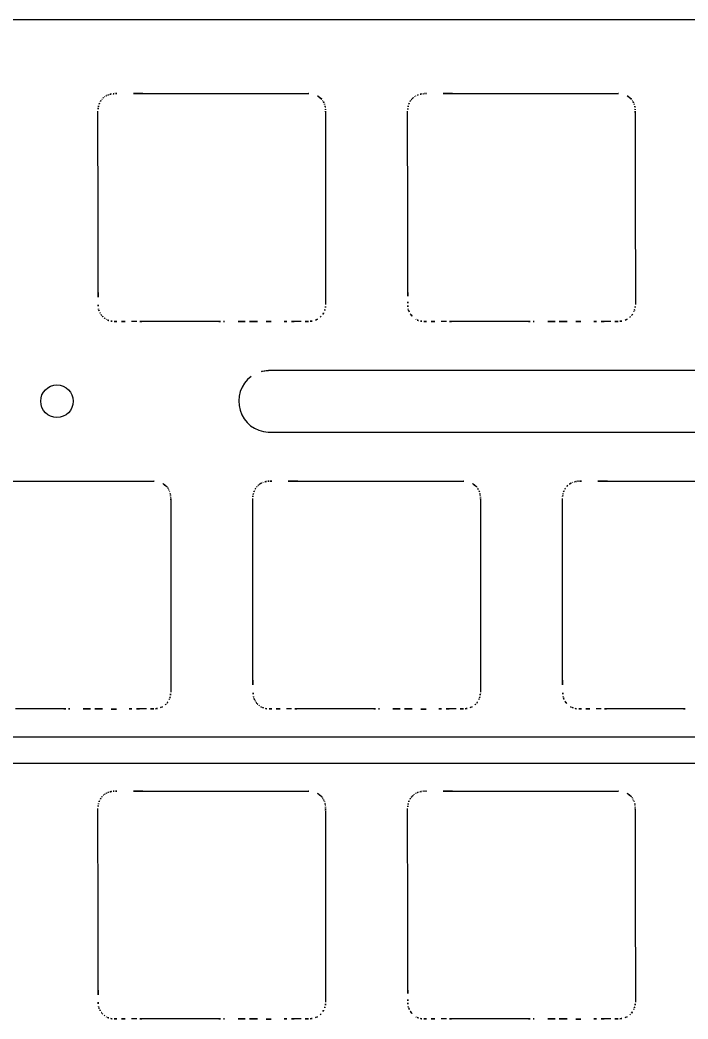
# Model space of a CAD drawing. Header units: millimetres. Extents: x 1963163760 to 1963164260, y 1135949646 to 1135950337.
# Drawn here: x 1963163989.2 to 1963164030.3, y 1135949712.3 to 1135949773.6 of the extents above; entities that cross this region are included whole.
import ezdxf

# ---------------------------------------------------------------- set-up
doc = ezdxf.new("R2010")
doc.units = ezdxf.units.MM

msp = doc.modelspace()

# ---------------------------------------------------------------- linework, layer by layer
for p, q in [((1963164015.827855, 1135949773.645921), (1963163985.803136, 1135949773.645868)), ((1963164045.852574, 1135949773.646295), (1963164015.827855, 1135949773.645921)), ((1963163996.740025, 1135949769.121393), (1963164006.931554, 1135949769.121637)), ((1963164015.789952, 1135949769.121393), (1963164025.98148, 1135949769.121637)), ((1963163993.975621, 1135949761.29339), (1963163993.970494, 1135949768.05018)), ((1963164007.975743, 1135949767.967798), (1963164007.975621, 1135949767.882608)), ((1963164007.975865, 1135949768.010385), (1963164007.975743, 1135949767.967798)), ((1963164013.02567, 1135949761.29339), (1963164013.020543, 1135949768.05018)), ((1963164027.02567, 1135949767.967798), (1963164027.02567, 1135949767.925203)), ((1963164027.02567, 1135949767.925203), (1963164027.02567, 1135949767.882608)), ((1963164007.975621, 1135949767.882608), (1963164007.975804, 1135949767.542547)), ((1963164007.975804, 1135949767.542547), (1963164007.975743, 1135949767.202463)), ((1963164027.02567, 1135949767.882608), (1963164027.025822, 1135949767.542547)), ((1963164027.025822, 1135949767.542547), (1963164027.025792, 1135949767.202463)), ((1963164007.975743, 1135949767.202463), (1963164007.975377, 1135949765.068926)), ((1963164027.025792, 1135949767.202463), (1963164027.025365, 1135949765.068926)), ((1963164007.975377, 1135949765.068926), (1963164007.975499, 1135949764.002161)), ((1963164027.025365, 1135949765.068926), (1963164027.025426, 1135949764.002161)), ((1963164007.975499, 1135949764.002161), (1963164007.975743, 1135949762.935388)), ((1963164027.025426, 1135949764.002161), (1963164027.025792, 1135949762.935388)), ((1963164007.975743, 1135949762.935388), (1963164007.977452, 1135949756.156946)), ((1963164027.025792, 1135949762.935388), (1963164027.027379, 1135949756.156946)), ((1963163993.976109, 1135949760.523393), (1963163993.975621, 1135949761.29339)), ((1963164013.026158, 1135949760.523393), (1963164013.02567, 1135949761.29339)), ((1963163993.976414, 1135949759.753381), (1963163993.976109, 1135949760.523393)), ((1963164013.026433, 1135949759.753381), (1963164013.026158, 1135949760.523393)), ((1963163993.976598, 1135949758.213266), (1963163993.976414, 1135949759.753381)), ((1963164013.026646, 1135949758.213266), (1963164013.026433, 1135949759.753381)), ((1963163993.97672, 1135949757.552336), (1963163993.976598, 1135949758.213266)), ((1963164013.026738, 1135949757.552336), (1963164013.026646, 1135949758.213266)), ((1963163993.976964, 1135949757.221918), (1963163993.97672, 1135949757.552336)), ((1963164013.026952, 1135949757.221918), (1963164013.026738, 1135949757.552336)), ((1963163993.977452, 1135949756.891565), (1963163993.976964, 1135949757.221918)), ((1963164013.027379, 1135949756.891565), (1963164013.026952, 1135949757.221918)), ((1963163996.357762, 1135949755.120359), (1963163996.042607, 1135949755.118997)), ((1963163996.847386, 1135949755.121252), (1963163996.672887, 1135949755.121225)), ((1963163997.022008, 1135949755.121118), (1963163996.847386, 1135949755.121252)), ((1963163997.371037, 1135949755.120897), (1963163997.022008, 1135949755.121118)), ((1963163997.720128, 1135949755.120806), (1963163997.371037, 1135949755.120897)), ((1963163998.418248, 1135949755.120691), (1963163997.720128, 1135949755.120806)), ((1963163999.912755, 1135949755.120493), (1963163998.418248, 1135949755.120691)), ((1963164000.660008, 1135949755.120332), (1963163999.912755, 1135949755.120493)), ((1963164001.407262, 1135949755.119928), (1963164000.660008, 1135949755.120332)), ((1963164006.26212, 1135949755.123853), (1963164006.050084, 1135949755.124689)), ((1963164006.474156, 1135949755.122812), (1963164006.26212, 1135949755.123853)), ((1963164015.40775, 1135949755.120359), (1963164015.092595, 1135949755.118997)), ((1963164015.897435, 1135949755.121252), (1963164015.722935, 1135949755.121225)), ((1963164016.071934, 1135949755.121118), (1963164015.897435, 1135949755.121252)), ((1963164016.421025, 1135949755.120897), (1963164016.071934, 1135949755.121118)), ((1963164016.770116, 1135949755.120806), (1963164016.421025, 1135949755.120897)), ((1963164017.468297, 1135949755.120691), (1963164016.770116, 1135949755.120806)), ((1963164018.962804, 1135949755.120493), (1963164017.468297, 1135949755.120691)), ((1963164019.710057, 1135949755.120332), (1963164018.962804, 1135949755.120493)), ((1963164020.45731, 1135949755.119928), (1963164019.710057, 1135949755.120332)), ((1963164025.312169, 1135949755.123853), (1963164025.100011, 1135949755.124689)), ((1963164025.524205, 1135949755.122812), (1963164025.312169, 1135949755.123853)), ((1963164043.435429, 1135949752.109777), (1963164004.470573, 1135949752.109777)), ((1963164004.438987, 1135949748.314066), (1963164043.403844, 1135949748.314066)), ((1963163987.214879, 1135949745.308878), (1963163997.406529, 1135949745.309122)), ((1963164006.264928, 1135949745.308878), (1963164016.456578, 1135949745.309122)), ((1963164025.314976, 1135949745.308878), (1963164035.506505, 1135949745.309122)), ((1963163998.450719, 1135949744.155329), (1963163998.450719, 1135949744.112716)), ((1963163998.450719, 1135949744.112716), (1963163998.450719, 1135949744.070139)), ((1963163998.450719, 1135949744.070139), (1963163998.45081, 1135949743.730051)), ((1963164003.500645, 1135949737.48089), (1963164003.495518, 1135949744.23768)), ((1963164017.500767, 1135949744.155329), (1963164017.500645, 1135949744.070139)), ((1963164017.500645, 1135949744.070139), (1963164017.500798, 1135949743.730051)), ((1963164017.500767, 1135949744.197901), (1963164017.500859, 1135949744.176615)), ((1963164017.500859, 1135949744.176615), (1963164017.500767, 1135949744.155329)), ((1963164022.550694, 1135949737.48089), (1963164022.545567, 1135949744.23768)), ((1963163998.450719, 1135949743.389963), (1963163998.450413, 1135949741.256431)), ((1963163998.45081, 1135949743.730051), (1963163998.450719, 1135949743.389963)), ((1963164017.500767, 1135949743.389963), (1963164017.500401, 1135949741.256431)), ((1963164017.500798, 1135949743.730051), (1963164017.500767, 1135949743.389963)), ((1963163998.450413, 1135949741.256431), (1963163998.450475, 1135949740.189661)), ((1963164017.500401, 1135949741.256431), (1963164017.500401, 1135949740.189661)), ((1963163998.450475, 1135949740.189661), (1963163998.450719, 1135949739.122888)), ((1963164017.500401, 1135949740.189661), (1963164017.500767, 1135949739.122888)), ((1963163998.450719, 1135949739.122888), (1963163998.452428, 1135949732.344446)), ((1963164017.500767, 1135949739.122888), (1963164017.502476, 1135949732.344446)), ((1963164003.501134, 1135949736.710893), (1963164003.500645, 1135949737.48089)), ((1963164022.551121, 1135949736.710893), (1963164022.550694, 1135949737.48089)), ((1963164003.501408, 1135949735.940878), (1963164003.501134, 1135949736.710893)), ((1963164022.551427, 1135949735.940878), (1963164022.551121, 1135949736.710893)), ((1963164003.501622, 1135949734.400751), (1963164003.501408, 1135949735.940878)), ((1963164022.551549, 1135949734.400751), (1963164022.551427, 1135949735.940878)), ((1963164003.501744, 1135949733.739822), (1963164003.501622, 1135949734.400751)), ((1963164022.551671, 1135949733.739822), (1963164022.551549, 1135949734.400751)), ((1963164003.501988, 1135949733.409408), (1963164003.501744, 1135949733.739822)), ((1963164022.551915, 1135949733.409408), (1963164022.551671, 1135949733.739822)), ((1963164003.502476, 1135949733.079065), (1963164003.501988, 1135949733.409408)), ((1963164022.552403, 1135949733.079065), (1963164022.551915, 1135949733.409408)), ((1963163990.387852, 1135949731.307985), (1963163988.893346, 1135949731.308191)), ((1963163991.135106, 1135949731.307817), (1963163990.387852, 1135949731.307985)), ((1963163991.882359, 1135949731.307413), (1963163991.135106, 1135949731.307817)), ((1963163996.737157, 1135949731.311357), (1963163996.524937, 1135949731.312189)), ((1963163996.949254, 1135949731.310297), (1963163996.737157, 1135949731.311357)), ((1963164005.882664, 1135949731.307846), (1963164005.56757, 1135949731.306497)), ((1963164006.372411, 1135949731.308742), (1963164006.197789, 1135949731.308717)), ((1963164006.54691, 1135949731.308603), (1963164006.372411, 1135949731.308742)), ((1963164007.245091, 1135949731.308306), (1963164006.54691, 1135949731.308603)), ((1963164007.943272, 1135949731.308191), (1963164007.245091, 1135949731.308306)), ((1963164009.43784, 1135949731.307985), (1963164007.943272, 1135949731.308191)), ((1963164010.185155, 1135949731.307817), (1963164009.43784, 1135949731.307985)), ((1963164010.932408, 1135949731.307413), (1963164010.185155, 1135949731.307817)), ((1963164015.787144, 1135949731.311357), (1963164015.574986, 1135949731.312189)), ((1963164015.999181, 1135949731.310297), (1963164015.787144, 1135949731.311357)), ((1963164024.932713, 1135949731.307846), (1963164024.617619, 1135949731.306497)), ((1963164025.422459, 1135949731.308742), (1963164025.247838, 1135949731.308717)), ((1963164025.596959, 1135949731.308603), (1963164025.422459, 1135949731.308742)), ((1963164026.29514, 1135949731.308306), (1963164025.596959, 1135949731.308603)), ((1963164026.993321, 1135949731.308191), (1963164026.29514, 1135949731.308306)), ((1963164028.487828, 1135949731.307985), (1963164026.993321, 1135949731.308191)), ((1963164029.235081, 1135949731.307817), (1963164028.487828, 1135949731.307985)), ((1963164029.982335, 1135949731.307413), (1963164029.235081, 1135949731.307817)), ((1963164073.452379, 1135949729.575873), (1963163861.820518, 1135949729.575873)), ((1963163861.820518, 1135949727.975873), (1963164073.452379, 1135949727.975873)), ((1963163996.740025, 1135949726.258875), (1963164006.931554, 1135949726.259117)), ((1963164015.789952, 1135949726.258875), (1963164025.98148, 1135949726.259119)), ((1963163993.975621, 1135949718.430887), (1963163993.970494, 1135949725.187677)), ((1963164007.975621, 1135949725.020136), (1963164007.975774, 1135949724.680053)), ((1963164007.975865, 1135949725.147897), (1963164007.975865, 1135949725.126596)), ((1963164007.975865, 1135949725.126596), (1963164007.975865, 1135949725.105294)), ((1963164013.02567, 1135949718.430887), (1963164013.020543, 1135949725.187677)), ((1963164027.025792, 1135949725.105295), (1963164027.02567, 1135949725.020105)), ((1963164027.02567, 1135949725.020105), (1963164027.025761, 1135949724.680059)), ((1963164027.025914, 1135949725.147897), (1963164027.025792, 1135949725.105295)), ((1963164007.975743, 1135949724.33996), (1963164007.975377, 1135949722.206428)), ((1963164007.975774, 1135949724.680053), (1963164007.975743, 1135949724.33996)), ((1963164027.02567, 1135949724.33999), (1963164027.025365, 1135949722.206426)), ((1963164027.025761, 1135949724.680059), (1963164027.02567, 1135949724.33999)), ((1963164007.975377, 1135949722.206428), (1963164007.975499, 1135949721.139658)), ((1963164027.025365, 1135949722.206426), (1963164027.025426, 1135949721.139656)), ((1963164007.975499, 1135949721.139658), (1963164007.975743, 1135949720.072885)), ((1963164027.025426, 1135949721.139656), (1963164027.025792, 1135949720.072885)), ((1963164007.975743, 1135949720.072885), (1963164007.977452, 1135949713.294444)), ((1963164027.025792, 1135949720.072885), (1963164027.027379, 1135949713.294443)), ((1963163993.976109, 1135949717.660889), (1963163993.975621, 1135949718.430887)), ((1963164013.026158, 1135949717.660889), (1963164013.02567, 1135949718.430887)), ((1963163993.976414, 1135949716.890877), (1963163993.976109, 1135949717.660889)), ((1963164013.026433, 1135949716.890877), (1963164013.026158, 1135949717.660889)), ((1963163993.976598, 1135949715.350763), (1963163993.976414, 1135949716.890877)), ((1963164013.026646, 1135949715.350763), (1963164013.026433, 1135949716.890877)), ((1963163993.97672, 1135949714.689836), (1963163993.976598, 1135949715.350763)), ((1963164013.026738, 1135949714.689836), (1963164013.026646, 1135949715.350763)), ((1963163993.976964, 1135949714.359427), (1963163993.97672, 1135949714.689836)), ((1963164013.026952, 1135949714.359427), (1963164013.026738, 1135949714.689836)), ((1963163993.977452, 1135949714.029093), (1963163993.976964, 1135949714.359427)), ((1963164013.027379, 1135949714.029093), (1963164013.026952, 1135949714.359427)), ((1963163996.357762, 1135949712.257843), (1963163996.042607, 1135949712.256494)), ((1963163996.847386, 1135949712.258732), (1963163996.672887, 1135949712.258707)), ((1963163997.022008, 1135949712.258585), (1963163996.847386, 1135949712.258732)), ((1963163997.720128, 1135949712.258301), (1963163997.022008, 1135949712.258585)), ((1963163998.418248, 1135949712.258188), (1963163997.720128, 1135949712.258301)), ((1963163999.912755, 1135949712.257988), (1963163998.418248, 1135949712.258188)), ((1963164000.660008, 1135949712.257817), (1963163999.912755, 1135949712.257988)), ((1963164001.407262, 1135949712.25741), (1963164000.660008, 1135949712.257817)), ((1963164006.26212, 1135949712.261364), (1963164006.050084, 1135949712.262201)), ((1963164006.474156, 1135949712.260309), (1963164006.26212, 1135949712.261364)), ((1963164015.40775, 1135949712.257843), (1963164015.092595, 1135949712.256494)), ((1963164015.897435, 1135949712.258732), (1963164015.722935, 1135949712.258707)), ((1963164016.071934, 1135949712.258585), (1963164015.897435, 1135949712.258732)), ((1963164016.770116, 1135949712.258301), (1963164016.071934, 1135949712.258585)), ((1963164017.468297, 1135949712.258188), (1963164016.770116, 1135949712.258301)), ((1963164018.962804, 1135949712.257988), (1963164017.468297, 1135949712.258188)), ((1963164019.710057, 1135949712.257817), (1963164018.962804, 1135949712.257988)), ((1963164020.45731, 1135949712.25741), (1963164019.710057, 1135949712.257817)), ((1963164025.312169, 1135949712.261364), (1963164025.100011, 1135949712.262201)), ((1963164025.524205, 1135949712.260309), (1963164025.312169, 1135949712.261364))]:
    msp.add_line(p, q)
msp.add_circle((1963163991.450352, 1135949750.217005), 1)
for centre, radius, start, end in [((1963163994.925514, 1135949768.160993), 0.934394, 145.59525773, 156.58615474), ((1963163995.202555, 1135949767.954061), 1.279975, 139.25257638, 144.95984947), ((1963163994.890447, 1135949768.222749), 0.868144, 130.82379405, 139.24169935), ((1963163995.16478, 1135949767.836188), 1.340764, 124.86280746, 128.89552535), ((1963163994.887145, 1135949768.233664), 0.855926, 118.50455594, 124.82246822), ((1963163994.918001, 1135949768.165766), 0.930333, 115.07533631, 118.17892383), ((1963163995.022089, 1135949767.94648), 1.173066, 110.1836775, 115.14089618), ((1963163995.013698, 1135949767.926635), 1.188889, 101.83161739, 109.47412713), ((1963163995.018743, 1135949767.900817), 1.215193, 99.22135, 101.81485401), ((1963163995.088411, 1135949767.277086), 1.842291, 94.27485521, 98.25146828), ((1963163995.103781, 1135949767.073771), 2.046187, 91.32595366, 94.27964952), ((1963163995.089665, 1135949763.757772), 5.36174, 89.88161908, 90.35514483), ((1963163995.056431, 1135949794.855921), 25.736458, 270.0986553, 270.29595342), ((1963163996.196342, 1135949542.766879), 226.355167, 89.86238522, 90.25488987), ((1963164007.306124, 1135949778.806924), 9.692527, 267.78523786, 268.10673669), ((1963164006.951229, 1135949768.062105), 1.058151, 42.28112931, 88.12203101), ((1963164007.433638, 1135949768.500115), 0.406561, 38.40551342, 42.34975712), ((1963164006.966519, 1135949768.138423), 0.997324, 32.66946842, 38.01764571), ((1963164007.020233, 1135949768.172848), 0.933526, 26.95683124, 32.67044595), ((1963164006.922786, 1135949768.134413), 1.037856, 23.63698297, 26.4094215), ((1963164006.672251, 1135949768.031114), 1.308801, 18.94020248, 23.38231726), ((1963164013.97542, 1135949768.161126), 0.934202, 145.59704614, 156.59145334), ((1963164014.132639, 1135949768.037627), 1.133775, 139.51646904, 144.9366751), ((1963164014.38666, 1135949767.813506), 1.472496, 135.76838541, 139.30064947), ((1963164013.804525, 1135949768.382045), 0.658793, 130.94008336, 135.88125689), ((1963164013.890574, 1135949768.240121), 0.822863, 126.09561469, 128.99028116), ((1963164014.57777, 1135949767.312737), 1.977093, 124.222919, 126.35423871), ((1963164013.877831, 1135949768.343255), 0.731348, 118.52336439, 124.28786814), ((1963164013.981764, 1135949768.135963), 0.96314, 115.06287579, 118.06722046), ((1963164014.063051, 1135949767.969478), 1.148388, 110.15977777, 115.21796691), ((1963164014.063046, 1135949767.928721), 1.18673, 99.16340897, 109.48135978), ((1963164014.137095, 1135949767.289522), 1.829788, 94.26126646, 98.26504933), ((1963164014.153829, 1135949767.073771), 2.046187, 91.32595366, 94.27964952), ((1963164014.139714, 1135949763.757772), 5.36174, 89.88161908, 90.35514483), ((1963164014.106541, 1135949794.785071), 25.665609, 270.0987919, 270.29634956), ((1963164015.24633, 1135949542.707071), 226.414974, 89.8624262, 90.25483517), ((1963164026.322848, 1135949777.906557), 8.79155, 267.77469774, 268.12874182), ((1963164026.001205, 1135949768.062229), 1.058031, 42.27794809, 88.12779886), ((1963164026.316288, 1135949768.348097), 0.632593, 32.6104039, 42.31916153), ((1963164025.946193, 1135949768.111701), 1.071745, 26.86631096, 32.5930675), ((1963164025.715986, 1135949768.011333), 1.322541, 24.06037524, 26.23819385), ((1963164025.7223, 1135949768.031114), 1.308801, 18.94020248, 23.38231726), ((1963163996.226724, 1135949767.942125), 2.258816, 172.4085513, 177.25808052), ((1963163995.305942, 1135949768.064715), 1.329909, 167.03750157, 172.40305293), ((1963163995.134079, 1135949768.071535), 1.161334, 156.62489699, 165.46323918), ((1963164006.708134, 1135949768.063998), 1.264338, 10.82188673, 18.05846765), ((1963164006.41563, 1135949768.013613), 1.561109, 8.58114632, 10.62258643), ((1963164005.824608, 1135949767.977926), 2.15149, 3.65813876, 7.17226023), ((1963164005.326859, 1135949767.957978), 2.649524, 1.13337999, 3.40187545), ((1963164015.627205, 1135949767.929674), 2.609447, 173.88686321, 177.3530979), ((1963164014.196318, 1135949768.083699), 1.170294, 166.19100794, 173.92458754), ((1963164014.203512, 1135949768.063989), 1.182113, 156.66294862, 165.34650222), ((1963164025.758183, 1135949768.063998), 1.264338, 10.82188673, 18.05846765), ((1963164025.465679, 1135949768.013613), 1.561109, 8.58114632, 10.62258643), ((1963164024.996821, 1135949767.991388), 2.028602, 3.49905385, 7.22579362), ((1963164024.376786, 1135949767.957978), 2.649524, 1.13337999, 3.40187545), ((1963164023.311337, 1135949767.999738), 3.71447, 359.50731873, 0.16422528), ((1963164075.605677, 1135949757.044932), 81.628369, 180.10764383, 180.63199654), ((1963164238.845114, 1135949757.466694), 225.818467, 180.14592033, 180.29185522), ((1963164020.164695, 1135949756.348158), 7.13519, 180.25486249, 181.96374951), ((1963163995.547315, 1135949756.161999), 1.565139, 180.63869062, 189.93565588), ((1963163994.731347, 1135949756.025166), 0.737823, 190.40223424, 196.38065109), ((1963163994.785765, 1135949756.057726), 0.799373, 197.51973191, 208.51739871), ((1963163996.005433, 1135949756.719923), 2.187212, 208.50572356, 212.51998802), ((1963164006.854245, 1135949756.172735), 1.128544, 327.62283805, 340.51043994), ((1963164007.011072, 1135949756.104566), 0.958033, 341.22454593, 352.19934306), ((1963164005.771654, 1135949756.273062), 2.208852, 352.23266836, 356.98664817), ((1963164014.547692, 1135949756.154009), 1.514833, 181.90492189, 189.96215894), ((1963164013.781396, 1135949756.025166), 0.737823, 190.40223424, 196.38065109), ((1963164013.57366, 1135949755.972527), 0.523737, 197.26488243, 201.85342134), ((1963164014.292907, 1135949756.261074), 1.298705, 201.8571604, 210.67367776), ((1963164025.882043, 1135949756.192624), 1.156553, 322.16329786, 334.88279028), ((1963164026.00882, 1135949756.134961), 1.01729, 334.79252541, 340.54960078), ((1963164026.061095, 1135949756.104714), 0.95799, 341.21430355, 352.18934738), ((1963164024.890276, 1135949756.266208), 2.139894, 352.16575505, 357.07323437), ((1963163997.50018, 1135949757.70684), 3.978251, 212.93197815, 213.28681694), ((1963163994.582774, 1135949755.794199), 0.489782, 213.55823176, 216.44034579), ((1963163994.722029, 1135949755.913048), 0.672529, 217.53905282, 222.9803052), ((1963163995.300887, 1135949756.46107), 1.46964, 223.22561314, 229.37040682), ((1963163994.912552, 1135949756.007812), 0.872776, 229.34246833, 239.69925947), ((1963163994.942467, 1135949756.071922), 0.943244, 240.09521315, 246.19850324), ((1963163994.982754, 1135949756.16311), 1.042935, 246.19517028, 257.62884135), ((1963163994.988242, 1135949756.243086), 1.122291, 258.22994078, 269.38680126), ((1963163995.60169, 1135949816.804433), 61.686745, 269.41905508, 269.82405404), ((1963163995.530823, 1135949876.797733), 121.679812, 269.94417002, 270.24098344), ((1963163996.859235, 1135949629.967456), 125.153908, 90.0853091, 90.22957695), ((1963164001.451939, 1135949810.245183), 55.125272, 269.95356837, 270.25198018), ((1963164000.944404, 1135949839.749624), 84.632504, 270.50773563, 270.62692824), ((1963164002.636317, 1135949684.989545), 70.136824, 89.67255899, 90.62568507), ((1963164001.969655, 1135949632.206109), 122.923749, 89.30464233, 89.50242814), ((1963164004.362695, 1135949830.046567), 74.931181, 269.31085834, 269.95986581), ((1963164004.355988, 1135949821.223639), 66.108251, 269.96033026, 270.69587672), ((1963164006.245598, 1135949665.696714), 89.430152, 90.42433621, 90.69624569), ((1963164005.853538, 1135949692.492083), 62.632914, 89.82020179, 90.24722629), ((1963164006.222153, 1135949705.187924), 49.935524, 89.26070716, 89.71084957), ((1963164006.882323, 1135949756.355034), 1.235845, 269.26454593, 276.683597), ((1963164006.845711, 1135949756.588299), 1.471815, 277.04229421, 290.14774626), ((1963164007.022192, 1135949756.106767), 0.958961, 290.15835158, 310.33280507), ((1963164007.047297, 1135949756.050788), 0.900202, 311.42087469, 327.59813319), ((1963164014.013716, 1135949756.095032), 0.973871, 210.65120593, 239.6918582), ((1963164013.982974, 1135949756.053077), 0.922151, 240.02534404, 246.26837108), ((1963164014.032803, 1135949756.16311), 1.042935, 246.19517028, 257.62884135), ((1963164014.038163, 1135949756.241841), 1.121046, 258.22338232, 269.38643245), ((1963164014.651617, 1135949816.804433), 61.686745, 269.41905508, 269.82405404), ((1963164014.584686, 1135949874.392627), 119.274711, 269.94116474, 270.24398875), ((1963164015.90932, 1135949629.91897), 125.202394, 90.08529544, 90.22953597), ((1963164020.501988, 1135949810.245183), 55.125272, 269.95356837, 270.25198018), ((1963164020.062891, 1135949833.104355), 77.98689, 270.50071386, 270.62996111), ((1963164021.687804, 1135949684.751732), 70.374632, 89.67484023, 90.62486535), ((1963164020.961923, 1135949626.898825), 128.231343, 89.30763423, 89.49720972), ((1963164023.416442, 1135949830.530772), 75.415396, 269.31242934, 269.95727033), ((1963164023.405385, 1135949821.233146), 66.117765, 269.96084935, 270.69634131), ((1963164025.309229, 1135949664.307866), 90.819063, 90.42641263, 90.69416914), ((1963164024.903516, 1135949692.524834), 62.600163, 89.82016081, 90.24728093), ((1963164025.261887, 1135949703.782118), 51.341364, 89.26923193, 89.7072568), ((1963164025.932411, 1135949756.356895), 1.237689, 269.27227847, 276.67174279), ((1963164025.897101, 1135949756.583555), 1.466942, 277.01300543, 290.16049086), ((1963164026.072667, 1135949756.105329), 0.957507, 290.16119113, 310.36367164), ((1963164026.123842, 1135949756.022251), 0.861191, 311.34913704, 321.24720779), ((1963164004.527531, 1135949750.220943), 1.889693, 91.72724773, 126.60726499), ((1963164004.532605, 1135949750.213518), 1.898679, 126.59654421, 196.92015435), ((1963164004.537175, 1135949750.21502), 1.903488, 196.92338227, 267.04319649), ((1963163997.751588, 1135949754.252709), 8.950242, 267.79052839, 268.14142527), ((1963163997.427024, 1135949744.251416), 1.056317, 42.24024301, 88.14005862), ((1963164004.54982, 1135949744.127079), 1.180478, 110.19144798, 115.11722209), ((1963164004.539943, 1135949744.109359), 1.193799, 101.84214102, 109.45297402), ((1963164004.530989, 1135949744.161053), 1.141369, 99.17932255, 101.93473534), ((1963164004.613565, 1135949743.461088), 1.845789, 94.27077334, 98.24361326), ((1963164004.628894, 1135949743.254508), 2.052937, 91.3274705, 94.26803359), ((1963164004.615514, 1135949740.330395), 4.976616, 89.88194692, 90.39351762), ((1963164004.592533, 1135949766.754056), 21.447081, 270.08877883, 270.32554225), ((1963164005.718206, 1135949517.621689), 227.687845, 89.8624262, 90.25260855), ((1963164016.802212, 1135949754.282613), 8.980145, 267.79421922, 268.14452809), ((1963164016.477023, 1135949744.251317), 1.05642, 42.24239966, 88.1325687), ((1963164023.599747, 1135949744.127079), 1.180478, 110.19144798, 115.11722209), ((1963164023.58987, 1135949744.109359), 1.193799, 101.84214102, 109.45297402), ((1963164023.588825, 1135949744.11631), 1.186782, 99.20586317, 101.86159687), ((1963164023.662248, 1135949743.473547), 1.833263, 94.25719822, 98.25719628), ((1963164023.677825, 1135949743.277373), 2.030053, 91.31089605, 94.28460831), ((1963164023.665562, 1135949740.330395), 4.976616, 89.88194692, 90.39351762), ((1963164023.642582, 1135949766.754056), 21.447081, 270.08877883, 270.32554225), ((1963164024.768255, 1135949517.621689), 227.687845, 89.8624262, 90.25260855), ((1963163997.943608, 1135949744.718993), 0.359551, 37.96159991, 42.41651507), ((1963163997.515806, 1135949744.375448), 0.908198, 32.57150573, 38.4476248), ((1963163997.496305, 1135949744.362906), 0.931384, 26.84631561, 32.57588619), ((1963163997.398336, 1135949744.322026), 1.037284, 23.64397498, 26.41717396), ((1963163997.222672, 1135949744.246319), 1.228566, 18.8583181, 23.59274382), ((1963163997.183231, 1135949744.251498), 1.264338, 10.82188673, 18.05846765), ((1963164004.679549, 1135949744.250583), 1.183251, 156.64259189, 165.31559217), ((1963164004.446425, 1135949744.351875), 0.929073, 145.62554684, 156.67742018), ((1963164004.811859, 1135949744.082894), 1.382645, 139.69027084, 144.97562992), ((1963164004.331496, 1135949744.490164), 0.752869, 129.96283903, 139.67586876), ((1963164004.383075, 1135949744.404161), 0.85206, 126.11247039, 128.90668735), ((1963164005.064255, 1135949743.485612), 1.99561, 124.25674233, 126.36892425), ((1963164004.342404, 1135949744.547892), 0.71128, 118.43704952, 124.36402589), ((1963164004.443025, 1135949744.353281), 0.930333, 115.07533631, 118.17892383), ((1963164016.993656, 1135949744.718993), 0.359551, 37.96159991, 42.41651507), ((1963164016.427188, 1135949744.295024), 1.067059, 28.13433471, 37.19985498), ((1963164016.460652, 1135949744.313112), 1.02902, 18.72334796, 28.12476441), ((1963164016.233158, 1135949744.251498), 1.264338, 10.82188673, 18.05846765), ((1963164023.728722, 1135949744.251071), 1.182398, 156.64986714, 165.32917685), ((1963164023.496299, 1135949744.351711), 0.929122, 145.61535454, 156.66694496), ((1963164023.617605, 1135949744.25399), 1.084487, 133.26449085, 144.97403073), ((1963164023.46387, 1135949744.417179), 0.860288, 118.48118163, 133.25747494), ((1963164023.554867, 1135949744.229785), 1.068437, 115.27595138, 117.97830421), ((1963163997.060268, 1135949744.232908), 1.388613, 8.32781988, 10.6226695), ((1963163996.300079, 1135949744.165442), 2.150995, 3.65856312, 7.17308708), ((1963163995.950176, 1135949744.154258), 2.500924, 0.9998949, 3.40273778), ((1963163995.976266, 1135949744.176615), 2.474544, 359.50714115, 0.49285885), ((1963164006.243752, 1135949744.106352), 2.75137, 173.97648635, 177.26411157), ((1963164004.632534, 1135949744.277122), 1.131128, 166.01229055, 174.01457601), ((1963164016.452624, 1135949744.290059), 1.041541, 7.94538636, 11.00510936), ((1963164015.528285, 1135949744.182343), 1.972008, 3.49901294, 7.33264552), ((1963164015.249602, 1135949744.161226), 2.251464, 0.93333188, 3.60257939), ((1963164024.703705, 1135949744.138471), 2.160417, 172.2978338, 177.36797608), ((1963164023.827571, 1135949744.263167), 1.27549, 166.97963139, 172.57399085), ((1963164050.784473, 1135949733.138078), 47.282034, 180.07151209, 181.0193776), ((1963164072.473737, 1135949733.172687), 49.921422, 180.10745259, 181.00347433), ((1963163996.211137, 1135949732.464303), 2.244493, 352.2607082, 356.9389338), ((1963164015.330818, 1135949732.456959), 2.174571, 352.20492815, 357.03416869), ((1963163997.292776, 1135949732.388854), 1.173216, 322.2554518, 334.79419985), ((1963163997.434392, 1135949732.322261), 1.016724, 334.79092441, 340.55119962), ((1963163997.486107, 1135949732.291907), 0.957921, 341.23323321, 352.20867799), ((1963164004.931678, 1135949732.322094), 1.421978, 181.01512843, 189.82444997), ((1963164004.214261, 1135949732.204856), 0.695112, 190.39273333, 196.74356982), ((1963164004.166262, 1135949732.197329), 0.647014, 197.32976559, 203.30930823), ((1963164005.119033, 1135949732.611736), 1.686004, 203.43090342, 205.72498826), ((1963164004.515679, 1135949732.328843), 1.019684, 206.12013266, 210.94303972), ((1963164006.109372, 1135949733.283394), 2.877377, 210.92797359, 212.63677046), ((1963164004.543381, 1135949732.27596), 1.015333, 212.42178889, 215.19519467), ((1963164016.3569, 1135949732.380162), 1.15667, 322.16539094, 334.88425677), ((1963164016.484319, 1135949732.322261), 1.016724, 334.79092441, 340.55119962), ((1963164016.549332, 1135949732.289747), 0.944638, 341.09776562, 352.22913877), ((1963164024.001507, 1135949732.323789), 1.441759, 181.00846128, 189.75668997), ((1963164023.284809, 1135949732.208684), 0.715966, 190.39813747, 196.56151908), ((1963164023.09689, 1135949732.15947), 0.521854, 197.26340907, 201.86712698), ((1963164023.810963, 1135949732.444366), 1.290661, 201.79774146, 210.65142617), ((1963164023.54179, 1135949732.285697), 0.978204, 210.69405513, 239.62503239), ((1963163991.919808, 1135949790.027792), 58.720391, 269.96345848, 270.24360627), ((1963163991.467713, 1135949810.471799), 79.166977, 270.50788588, 270.63520698), ((1963163993.112942, 1135949661.064762), 70.249118, 89.67443043, 90.62605388), ((1963163992.323477, 1135949597.219334), 134.09868, 89.31081736, 89.49212778), ((1963163994.836093, 1135949805.986455), 74.683561, 269.30977909, 269.9609723), ((1963163994.830518, 1135949797.613524), 66.310628, 269.96086301, 270.69425109), ((1963163996.717606, 1135949641.871377), 89.442952, 90.42228711, 90.69416914), ((1963163996.330202, 1135949669.289138), 62.023357, 89.82010617, 90.25110586), ((1963163996.703597, 1135949682.062351), 49.248559, 89.25798844, 89.71419639), ((1963163997.357383, 1135949732.539087), 1.232412, 269.25572065, 276.69832816), ((1963163997.323715, 1135949732.765726), 1.461447, 276.97284557, 290.17037498), ((1963163997.497347, 1135949732.292739), 0.957597, 290.17690953, 310.37849889), ((1963163997.540002, 1135949732.218915), 0.87386, 311.38381586, 321.14349895), ((1963164004.045089, 1135949731.936436), 0.412558, 216.54810112, 220.9893234), ((1963164004.353012, 1135949732.20074), 0.818353, 220.81655006, 223.05470723), ((1963164004.82726, 1135949732.649961), 1.471575, 223.22913104, 229.36588179), ((1963164004.438224, 1135949732.196234), 0.873899, 229.34974336, 239.69311878), ((1963164004.466584, 1135949732.257341), 0.940988, 240.0799079, 246.19826467), ((1963164004.508169, 1135949732.351971), 1.044351, 246.20604439, 257.62396216), ((1963164004.513247, 1135949732.430585), 1.12229, 258.23094545, 269.3877849), ((1963164005.117246, 1135949791.794155), 60.488932, 269.41654156, 269.82957285), ((1963164005.060387, 1135949851.500091), 120.194664, 269.94134233, 270.24177573), ((1963164006.38641, 1135949606.154945), 125.153914, 90.08634729, 90.23061513), ((1963164010.969857, 1135949790.027792), 58.720391, 269.96345848, 270.24360627), ((1963164010.392358, 1135949823.390751), 92.086534, 270.51466165, 270.62405943), ((1963164012.162965, 1135949661.05189), 70.261982, 89.67445775, 90.62598558), ((1963164011.44151, 1135949603.08634), 128.231295, 89.30969713, 89.49925882), ((1963164013.886772, 1135949805.780076), 74.47719, 269.30733373, 269.9603849), ((1963164013.880534, 1135949797.406435), 66.103547, 269.96076739, 270.69642326), ((1963164015.780858, 1135949640.528042), 90.786356, 90.42444549, 90.69225649), ((1963164015.379185, 1135949669.256679), 62.055819, 89.81921825, 90.250095), ((1963164015.753918, 1135949681.841917), 49.468987, 89.26143127, 89.71593124), ((1963164016.407412, 1135949732.542032), 1.235339, 269.2654886, 276.68332247), ((1963164016.37384, 1135949732.764948), 1.460666, 276.9736165, 290.17846524), ((1963164016.546458, 1135949732.294496), 0.959545, 290.19385104, 310.35312795), ((1963164016.583503, 1135949732.224387), 0.882297, 311.46781325, 321.12853739), ((1963164023.516511, 1135949732.257341), 0.940988, 240.0799079, 246.19826467), ((1963164023.558096, 1135949732.351971), 1.044351, 246.20604439, 257.62396216), ((1963164023.563174, 1135949732.430585), 1.12229, 258.23094545, 269.3877849), ((1963164024.166162, 1135949791.654745), 60.349519, 269.41613163, 269.83025591), ((1963164024.110435, 1135949851.500091), 120.194664, 269.94134233, 270.24177573), ((1963164025.436459, 1135949606.154945), 125.153914, 90.08634729, 90.23061513), ((1963164030.019784, 1135949790.027792), 58.720391, 269.96345848, 270.24360627), ((1963163995.022463, 1135949725.083122), 1.174014, 110.18616691, 115.13938679), ((1963163995.014014, 1135949725.062577), 1.190476, 101.83118331, 109.463274), ((1963163995.015095, 1135949725.056055), 1.19708, 99.18518856, 101.81781172), ((1963163995.087332, 1135949724.428512), 1.828336, 94.27363569, 98.28071683), ((1963163995.102652, 1135949724.228334), 2.029099, 91.30523901, 94.28380052), ((1963163995.093819, 1135949719.822926), 6.434089, 89.93835071, 90.33294629), ((1963163995.061616, 1135949748.160395), 21.903418, 270.10234362, 270.3341757), ((1963163996.187491, 1135949499.844597), 226.414952, 89.86017224, 90.25258123), ((1963164007.222296, 1135949733.662), 7.408591, 267.75091054, 268.17340741), ((1963164006.951664, 1135949725.200552), 1.057184, 42.25858786, 88.13069644), ((1963164014.063074, 1135949725.106987), 1.1484, 110.16078499, 115.21895064), ((1963164014.066072, 1135949725.054944), 1.198384, 101.85606982, 109.43771841), ((1963164014.06176, 1135949725.071476), 1.181318, 99.14255687, 101.81613728), ((1963164014.136188, 1135949724.43924), 1.817548, 94.26132095, 98.29219028), ((1963164014.152701, 1135949724.228334), 2.029099, 91.30523901, 94.28380052), ((1963164014.143868, 1135949719.822926), 6.434089, 89.93835071, 90.33294629), ((1963164014.115485, 1135949748.100091), 21.843109, 270.09261739, 270.32474988), ((1963164015.239646, 1135949499.844589), 226.414955, 89.86074598, 90.2531413), ((1963164026.348796, 1135949735.814476), 9.562415, 267.79857996, 268.12628158), ((1963164026.001592, 1135949725.200561), 1.057177, 42.25827819, 88.12744343), ((1963163995.133816, 1135949725.209101), 1.161067, 156.62279836, 165.46254668), ((1963163994.91987, 1135949725.301551), 0.928, 145.55507892, 156.62101724), ((1963163995.203199, 1135949725.091177), 1.280712, 139.25841716, 144.9629684), ((1963163994.890419, 1135949725.360379), 0.868036, 130.82747455, 139.24710451), ((1963163994.582821, 1135949725.706962), 0.404728, 127.01829869, 129.95488789), ((1963163995.17875, 1135949724.925283), 1.387655, 126.37647596, 127.23260225), ((1963163995.716704, 1135949724.181185), 2.305825, 124.34438775, 126.1730126), ((1963163994.830946, 1135949725.475168), 0.73772, 118.52333387, 124.24218161), ((1963163994.919067, 1135949725.301187), 0.932679, 115.08018879, 118.17599649), ((1963164007.431066, 1135949725.635508), 0.409874, 38.41093018, 42.32409325), ((1963164006.968996, 1135949725.2775), 0.99439, 32.67026047, 38.03315866), ((1963164007.020036, 1135949725.3102), 0.933774, 26.9601241, 32.67182158), ((1963164006.922786, 1135949725.271925), 1.037856, 23.63698297, 26.4094215), ((1963164006.671947, 1135949725.168646), 1.309072, 18.93381754, 23.37625992), ((1963164006.708249, 1135949725.201509), 1.264219, 10.82155445, 18.05880899), ((1963164014.203461, 1135949725.201484), 1.182067, 156.66177375, 165.34510053), ((1963164013.969942, 1135949725.30159), 0.927997, 145.55786004, 156.62501899), ((1963164014.133573, 1135949725.17465), 1.134802, 139.52830026, 144.94481545), ((1963164014.392632, 1135949724.945552), 1.480589, 135.7780457, 139.29100225), ((1963164013.804519, 1135949725.519562), 0.658786, 130.94004482, 135.88129553), ((1963164014.210505, 1135949724.978821), 1.33414, 124.84106327, 128.89317433), ((1963164013.942781, 1135949725.362276), 0.866472, 118.55543205, 124.79723456), ((1963164013.982867, 1135949725.271267), 0.965607, 115.06671982, 118.0633827), ((1963164026.315826, 1135949725.485209), 0.633189, 32.61705054, 42.31624127), ((1963164025.947487, 1135949725.249845), 1.070304, 26.8673984, 32.60108977), ((1963164025.715986, 1135949725.148845), 1.322541, 24.06037524, 26.23819385), ((1963164025.721996, 1135949725.168646), 1.309072, 18.93381754, 23.37625992), ((1963164025.758297, 1135949725.201509), 1.264219, 10.82155445, 18.05880899), ((1963163996.22646, 1135949725.079622), 2.258553, 172.40804127, 177.25776604), ((1963163995.30643, 1135949725.202182), 1.330395, 167.04034798, 172.40523025), ((1963164006.41563, 1135949725.151094), 1.561109, 8.58114632, 10.62258643), ((1963164005.824608, 1135949725.115407), 2.15149, 3.65813876, 7.17226023), ((1963164005.328774, 1135949725.09552), 2.647609, 1.13354389, 3.40302495), ((1963164022.820675, 1135949725.020156), 14.845054, 179.6713978, 180.00008196), ((1963164015.627647, 1135949725.067153), 2.609889, 173.88730367, 177.35313884), ((1963164014.196344, 1135949725.221211), 1.170319, 166.19134587, 173.92508234), ((1963164025.465679, 1135949725.151094), 1.561109, 8.58114632, 10.62258643), ((1963164024.996988, 1135949725.128886), 2.028435, 3.49890303, 7.22594613), ((1963164024.213351, 1135949725.085694), 2.81325, 1.26696661, 3.40288778), ((1963164075.607109, 1135949714.182469), 81.629801, 180.10765749, 180.63199654), ((1963164238.836677, 1135949714.604162), 225.81003, 180.14592033, 180.29185522), ((1963163995.547561, 1135949713.299515), 1.565384, 180.63819872, 189.93483608), ((1963164005.771689, 1135949713.410555), 2.208817, 352.23265298, 356.98674366), ((1963164020.165133, 1135949713.485665), 7.135627, 180.25479419, 181.96368125), ((1963164024.889924, 1135949713.40374), 2.140247, 352.16612602, 357.07278278), ((1963163994.731372, 1135949713.16267), 0.737849, 190.40245661, 196.38062102), ((1963163994.78569, 1135949713.195355), 0.799341, 197.53041621, 208.52909238), ((1963163996.002352, 1135949713.855118), 2.183376, 208.49149948, 212.5125378), ((1963163997.438471, 1135949714.804256), 3.904668, 212.93061404, 213.29212508), ((1963164007.04729, 1135949713.188355), 0.900243, 311.41920025, 327.59490837), ((1963164006.854256, 1135949713.310242), 1.128537, 327.62237604, 340.50978753), ((1963164007.011035, 1135949713.242072), 0.958072, 341.22473605, 352.19906682), ((1963164014.547786, 1135949713.291514), 1.514927, 181.9049765, 189.96186695), ((1963164013.78142, 1135949713.16267), 0.737849, 190.40245661, 196.38062102), ((1963164013.573154, 1135949713.109877), 0.52321, 197.26607057, 201.85851498), ((1963164014.30031, 1135949713.40231), 1.306966, 201.88818895, 210.64277198), ((1963164014.014371, 1135949713.23315), 0.974736, 210.65452563, 239.67701141), ((1963164025.882338, 1135949713.32999), 1.15623, 322.1600654, 334.88247256), ((1963164026.009441, 1135949713.272203), 1.016619, 334.79060668, 340.55148453), ((1963164026.060988, 1135949713.242235), 0.958099, 341.21499471, 352.18889149), ((1963163994.581088, 1135949712.930507), 0.487721, 213.55131357, 216.44567893), ((1963163994.722189, 1135949713.050677), 0.672736, 217.5396675, 222.97928058), ((1963163995.315038, 1135949713.613461), 1.490153, 223.2702797, 229.33018522), ((1963163994.912776, 1135949713.145555), 0.873103, 229.34151858, 239.6947658), ((1963163994.941703, 1135949713.207637), 0.941319, 240.08142608, 246.19760448), ((1963163994.982531, 1135949713.300047), 1.042347, 246.19432004, 257.63431023), ((1963163994.988184, 1135949713.380345), 1.122052, 258.23045788, 269.38965641), ((1963163995.592222, 1135949772.744152), 60.488932, 269.41654156, 269.82957285), ((1963163995.535374, 1135949832.473375), 120.21795, 269.94134233, 270.24174841), ((1963163996.858289, 1135949587.104939), 125.153906, 90.08487197, 90.22913982), ((1963164001.445434, 1135949768.925601), 56.668204, 269.96140943, 270.25172057), ((1963164000.946253, 1135949796.872454), 84.617817, 270.50658808, 270.62578069), ((1963164002.637472, 1135949641.683145), 70.580707, 89.67555064, 90.62267967), ((1963164001.971865, 1135949589.34361), 122.923726, 89.30566695, 89.50345263), ((1963164004.360533, 1135949786.94964), 74.696741, 269.31035278, 269.96138211), ((1963164004.356543, 1135949778.377791), 66.124891, 269.95982482, 270.69527571), ((1963164006.260715, 1135949621.471482), 90.792972, 90.42750553, 90.69530303), ((1963164005.853538, 1135949649.629595), 62.632914, 89.82020179, 90.24722629), ((1963164006.207933, 1135949660.796866), 51.464131, 89.26682755, 89.70360946), ((1963164006.882252, 1135949713.493384), 1.236701, 269.26834391, 276.68226346), ((1963164006.844041, 1135949713.731568), 1.477748, 277.07908729, 290.13101252), ((1963164007.023354, 1135949713.242514), 0.956858, 290.12854064, 310.34848581), ((1963164013.982643, 1135949713.189618), 0.921157, 240.01342241, 246.26365524), ((1963164014.032579, 1135949713.300047), 1.042347, 246.19435056, 257.63433984), ((1963164014.038122, 1135949713.379261), 1.120968, 258.22469513, 269.3884952), ((1963164014.642148, 1135949772.744152), 60.488932, 269.41654156, 269.82957285), ((1963164014.585322, 1135949832.490831), 120.235407, 269.94134233, 270.24173475), ((1963164015.908373, 1135949587.056453), 125.202392, 90.08485831, 90.22909884), ((1963164020.495482, 1135949768.925601), 56.668204, 269.96140943, 270.25172057), ((1963164020.064597, 1135949790.228325), 77.973345, 270.49956631, 270.62881356), ((1963164021.687925, 1135949641.66652), 70.597329, 89.67596044, 90.62299384), ((1963164020.966535, 1135949584.036322), 128.231295, 89.30969713, 89.49925882), ((1963164023.41268, 1135949787.395619), 75.142714, 269.31279814, 269.95996143), ((1963164023.405466, 1135949778.554003), 66.301094, 269.96086301, 270.69429207), ((1963164025.310831, 1135949621.432322), 90.832139, 90.42735527, 90.69512546), ((1963164024.902492, 1135949649.66235), 62.600163, 89.81921825, 90.24635204), ((1963164025.260889, 1135949660.919619), 51.341365, 89.26812536, 89.70615032), ((1963164025.932379, 1135949713.494048), 1.237352, 269.27356262, 276.67505708), ((1963164025.895306, 1135949713.727334), 1.473398, 277.05245192, 290.14140195), ((1963164026.073757, 1135949713.24123), 0.955573, 290.13217493, 310.37643491), ((1963164026.123865, 1135949713.159742), 0.86116, 311.34895327, 321.24739339)]:
    msp.add_arc(centre, radius, start, end)

doc.saveas('drawing.dxf')
